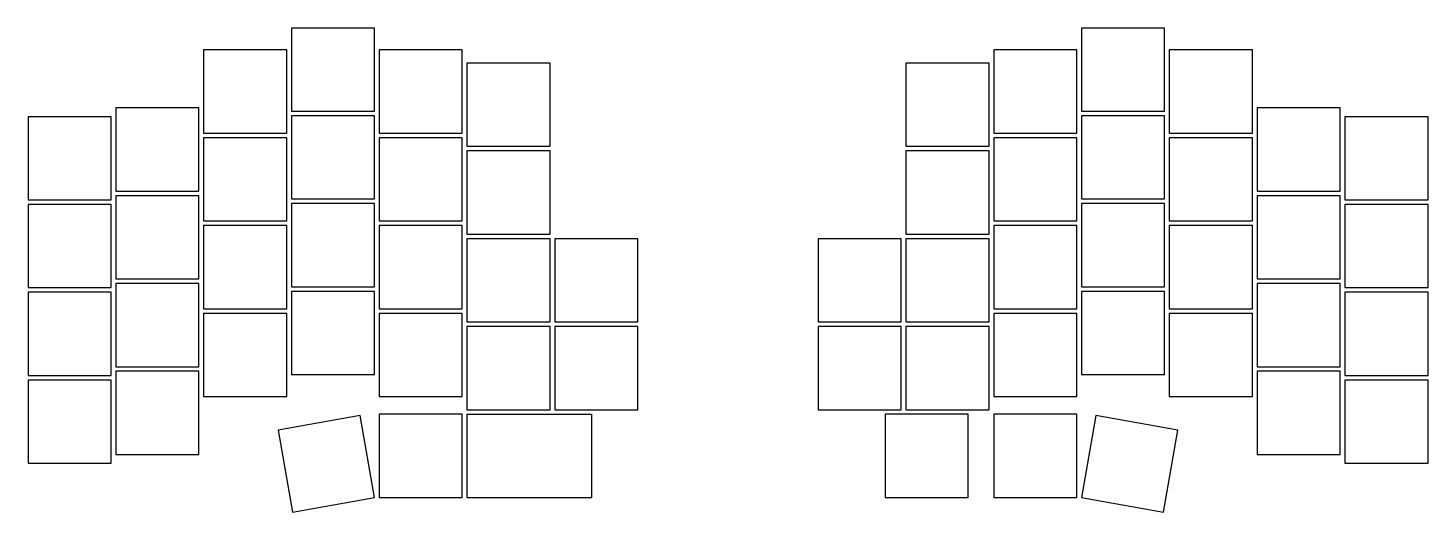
# Model space of a CAD drawing. Header units: millimetres. Extents: x 91 to 394, y -170 to -65.
import ezdxf

# ---------------------------------------------------------------- set-up
doc = ezdxf.new("R2010")
doc.units = ezdxf.units.MM

msp = doc.modelspace()

# ---------------------------------------------------------------- linework, layer by layer
for p, q in [((166, -64.81), (148, -64.81)), ((148, -64.81), (148, -82.81)), ((166, -82.81), (166, -64.81)), ((337, -64.81), (319, -64.81)), ((319, -64.81), (319, -82.81)), ((337, -82.81), (337, -64.81)), ((147, -69.56), (129, -69.56)), ((129, -69.56), (129, -87.56)), ((147, -87.56), (147, -69.56)), ((185, -69.56), (167, -69.56)), ((167, -69.56), (167, -87.56)), ((185, -87.56), (185, -69.56)), ((318, -69.56), (300, -69.56)), ((300, -69.56), (300, -87.56)), ((318, -87.56), (318, -69.56)), ((356, -69.56), (338, -69.56)), ((338, -69.56), (338, -87.56)), ((356, -87.56), (356, -69.56)), ((204, -72.41), (186, -72.41)), ((186, -72.41), (186, -90.41)), ((204, -90.41), (204, -72.41)), ((299, -72.41), (281, -72.41)), ((281, -72.41), (281, -90.41)), ((299, -90.41), (299, -72.41)), ((109, -84), (91, -84)), ((91, -84), (91, -102)), ((109, -102), (109, -84)), ((128, -82.1), (110, -82.1)), ((110, -82.1), (110, -100.1)), ((128, -100.1), (128, -82.1)), ((148, -82.81), (166, -82.81)), ((166, -83.81), (148, -83.81)), ((148, -83.81), (148, -101.81)), ((166, -101.81), (166, -83.81)), ((319, -82.81), (337, -82.81)), ((337, -83.81), (319, -83.81)), ((319, -83.81), (319, -101.81)), ((337, -101.81), (337, -83.81)), ((375, -82.1), (357, -82.1)), ((357, -82.1), (357, -100.1)), ((375, -100.1), (375, -82.1)), ((394, -84), (376, -84)), ((376, -84), (376, -102)), ((394, -102), (394, -84)), ((129, -87.56), (147, -87.56)), ((167, -87.56), (185, -87.56)), ((300, -87.56), (318, -87.56)), ((338, -87.56), (356, -87.56)), ((147, -88.56), (129, -88.56)), ((129, -88.56), (129, -106.56)), ((147, -106.56), (147, -88.56)), ((185, -88.56), (167, -88.56)), ((167, -88.56), (167, -106.56)), ((185, -106.56), (185, -88.56)), ((186, -90.41), (204, -90.41)), ((281, -90.41), (299, -90.41)), ((318, -88.56), (300, -88.56)), ((300, -88.56), (300, -106.56)), ((318, -106.56), (318, -88.56)), ((356, -88.56), (338, -88.56)), ((338, -88.56), (338, -106.56)), ((356, -106.56), (356, -88.56)), ((204, -91.41), (186, -91.41)), ((186, -91.41), (186, -109.41)), ((204, -109.41), (204, -91.41)), ((299, -91.41), (281, -91.41)), ((281, -91.41), (281, -109.41)), ((299, -109.41), (299, -91.41)), ((91, -102), (109, -102)), ((109, -103), (91, -103)), ((91, -103), (91, -121)), ((109, -121), (109, -103)), ((110, -100.1), (128, -100.1)), ((128, -101.1), (110, -101.1)), ((110, -101.1), (110, -119.1)), ((128, -119.1), (128, -101.1)), ((148, -101.81), (166, -101.81)), ((166, -102.81), (148, -102.81)), ((148, -102.81), (148, -120.81)), ((166, -120.81), (166, -102.81)), ((319, -101.81), (337, -101.81)), ((337, -102.81), (319, -102.81)), ((319, -102.81), (319, -120.81)), ((337, -120.81), (337, -102.81)), ((357, -100.1), (375, -100.1)), ((375, -101.1), (357, -101.1)), ((357, -101.1), (357, -119.1)), ((375, -119.1), (375, -101.1)), ((376, -102), (394, -102)), ((394, -103), (376, -103)), ((376, -103), (376, -121)), ((394, -121), (394, -103)), ((129, -106.56), (147, -106.56)), ((147, -107.56), (129, -107.56)), ((129, -107.56), (129, -125.56)), ((147, -125.56), (147, -107.56)), ((167, -106.56), (185, -106.56)), ((185, -107.56), (167, -107.56)), ((167, -107.56), (167, -125.56)), ((185, -125.56), (185, -107.56)), ((300, -106.56), (318, -106.56)), ((318, -107.56), (300, -107.56)), ((300, -107.56), (300, -125.56)), ((318, -125.56), (318, -107.56)), ((338, -106.56), (356, -106.56)), ((356, -107.56), (338, -107.56)), ((338, -107.56), (338, -125.56)), ((356, -125.56), (356, -107.56)), ((186, -109.41), (204, -109.41)), ((204, -110.41), (186, -110.41)), ((186, -110.41), (186, -128.41)), ((204, -128.41), (204, -110.41)), ((223, -110.41), (205, -110.41)), ((205, -110.41), (205, -128.41)), ((223, -128.41), (223, -110.41)), ((280, -110.41), (262, -110.41)), ((262, -110.41), (262, -128.41)), ((280, -128.41), (280, -110.41)), ((281, -109.41), (299, -109.41)), ((299, -110.41), (281, -110.41)), ((281, -110.41), (281, -128.41)), ((299, -128.41), (299, -110.41)), ((91, -121), (109, -121)), ((110, -119.1), (128, -119.1)), ((128, -120.1), (110, -120.1)), ((110, -120.1), (110, -138.1)), ((128, -138.1), (128, -120.1)), ((148, -120.81), (166, -120.81)), ((319, -120.81), (337, -120.81)), ((357, -119.1), (375, -119.1)), ((375, -120.1), (357, -120.1)), ((357, -120.1), (357, -138.1)), ((375, -138.1), (375, -120.1)), ((376, -121), (394, -121)), ((109, -122), (91, -122)), ((91, -122), (91, -140)), ((109, -140), (109, -122)), ((166, -121.81), (148, -121.81)), ((148, -121.81), (148, -139.81)), ((166, -139.81), (166, -121.81)), ((337, -121.81), (319, -121.81)), ((319, -121.81), (319, -139.81)), ((337, -139.81), (337, -121.81)), ((394, -122), (376, -122)), ((376, -122), (376, -140)), ((394, -140), (394, -122)), ((129, -125.56), (147, -125.56)), ((147, -126.56), (129, -126.56)), ((129, -126.56), (129, -144.56)), ((147, -144.56), (147, -126.56)), ((167, -125.56), (185, -125.56)), ((185, -126.56), (167, -126.56)), ((167, -126.56), (167, -144.56)), ((185, -144.56), (185, -126.56)), ((300, -125.56), (318, -125.56)), ((318, -126.56), (300, -126.56)), ((300, -126.56), (300, -144.56)), ((318, -144.56), (318, -126.56)), ((338, -125.56), (356, -125.56)), ((356, -126.56), (338, -126.56)), ((338, -126.56), (338, -144.56)), ((356, -144.56), (356, -126.56)), ((186, -128.41), (204, -128.41)), ((204, -129.41), (186, -129.41)), ((186, -129.41), (186, -147.41)), ((204, -147.41), (204, -129.41)), ((205, -128.41), (223, -128.41)), ((223, -129.41), (205, -129.41)), ((205, -129.41), (205, -147.41)), ((223, -147.41), (223, -129.41)), ((262, -128.41), (280, -128.41)), ((280, -129.41), (262, -129.41)), ((262, -129.41), (262, -147.41)), ((280, -147.41), (280, -129.41)), ((281, -128.41), (299, -128.41)), ((299, -129.41), (281, -129.41)), ((281, -129.41), (281, -147.41)), ((299, -147.41), (299, -129.41)), ((110, -138.1), (128, -138.1)), ((128, -139.1), (110, -139.1)), ((110, -139.1), (110, -157.1)), ((128, -157.1), (128, -139.1)), ((357, -138.1), (375, -138.1)), ((375, -139.1), (357, -139.1)), ((357, -139.1), (357, -157.1)), ((375, -157.1), (375, -139.1)), ((91, -140), (109, -140)), ((109, -141), (91, -141)), ((91, -141), (91, -159)), ((109, -159), (109, -141)), ((148, -139.81), (166, -139.81)), ((319, -139.81), (337, -139.81)), ((376, -140), (394, -140)), ((394, -141), (376, -141)), ((376, -141), (376, -159)), ((394, -159), (394, -141)), ((129, -144.56), (147, -144.56)), ((167, -144.56), (185, -144.56)), ((300, -144.56), (318, -144.56)), ((338, -144.56), (356, -144.56)), ((185, -148.41), (167, -148.41)), ((167, -148.41), (167, -166.41)), ((185, -166.41), (185, -148.41)), ((186, -147.41), (204, -147.41)), ((186, -148.41), (213, -148.41)), ((186, -148.41), (186, -166.41)), ((205, -147.41), (223, -147.41)), ((213, -166.41), (213, -148.41)), ((262, -147.41), (280, -147.41)), ((294.5, -148.41), (276.5, -148.41)), ((276.5, -148.41), (276.5, -166.41)), ((281, -147.41), (299, -147.41)), ((294.5, -166.41), (294.5, -148.41)), ((318, -148.41), (300, -148.41)), ((300, -148.41), (300, -166.41)), ((318, -166.41), (318, -148.41)), ((162.88, -148.69), (145.15, -151.82)), ((166, -166.42), (162.88, -148.69)), ((322.12, -148.69), (319, -166.42)), ((339.85, -151.82), (322.12, -148.69)), ((145.15, -151.82), (148.27, -169.55)), ((336.73, -169.55), (339.85, -151.82)), ((110, -157.1), (128, -157.1)), ((357, -157.1), (375, -157.1)), ((91, -159), (109, -159)), ((376, -159), (394, -159)), ((148.27, -169.55), (166, -166.42)), ((167, -166.41), (185, -166.41)), ((186, -166.41), (213, -166.41)), ((276.5, -166.41), (294.5, -166.41)), ((300, -166.41), (318, -166.41)), ((319, -166.42), (336.73, -169.55))]:
    msp.add_line(p, q)

doc.saveas('drawing.dxf')
